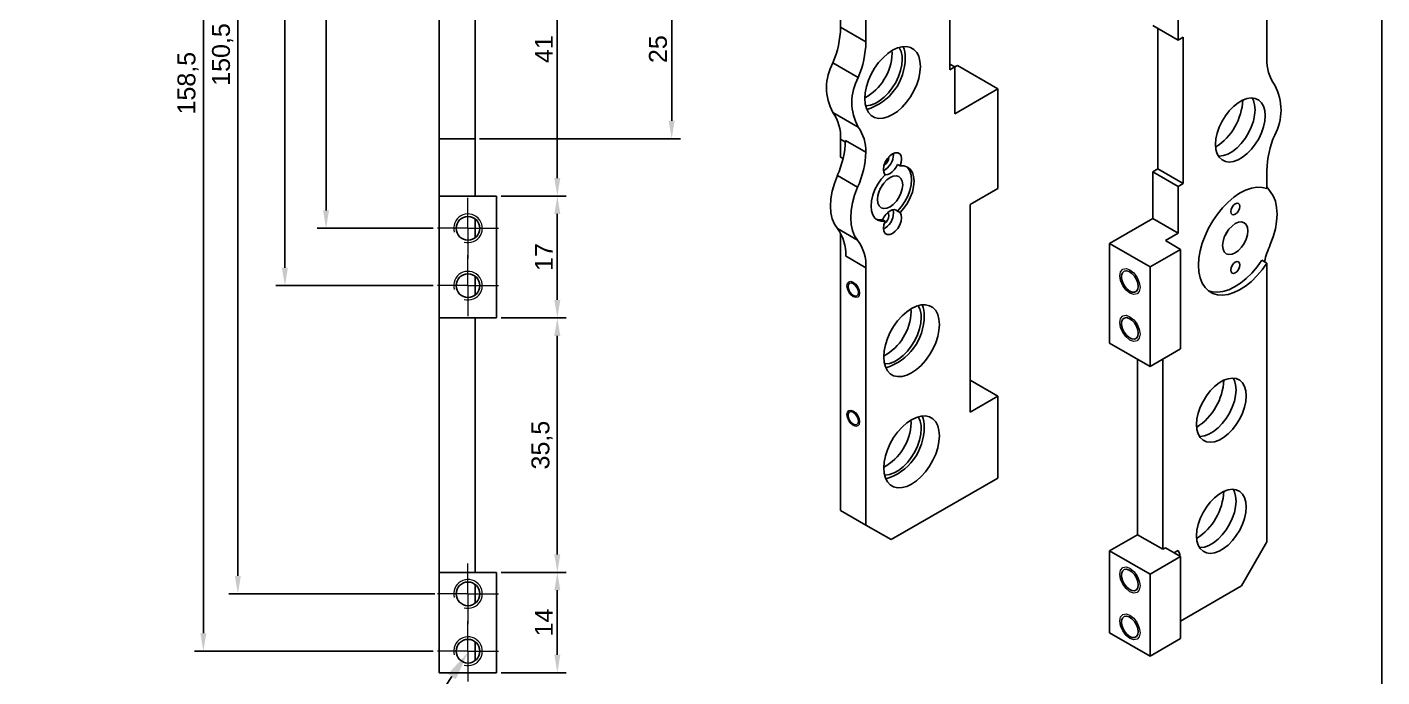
# Model space of a CAD drawing. Header units: millimetres. Extents: x 77 to 516, y 62 to 369.
# Drawn here: x 327.2 to 516.3, y 165.1 to 255.7 of the extents above; entities that cross this region are included whole.
import ezdxf
from ezdxf import colors
from ezdxf.entities.mleader import LeaderData, LeaderLine
from ezdxf.math import Vec2, Vec3

# ---------------------------------------------------------------- set-up
doc = ezdxf.new("R2010")
doc.units = ezdxf.units.MM
doc.linetypes.add('CENTERX2', pattern=[20.32, 12.7, -2.54, 2.54, -2.54])
for name, color, linetype in [('CENTER', 5, 'CENTERX2'), ('DIM', 1, 'Continuous'), ('DWG', 7, 'Continuous'), ('OUTLINE', 7, 'Continuous')]:
    doc.layers.add(name, color=color, linetype=linetype)
doc.styles.get("Standard").update_dxf_attribs({"font": ''})
doc.styles.get('Standard').set_extended_font_data('Arial')
doc.dimstyles.new('ISO-25', dxfattribs={"dimtxt": 2.5, "dimasz": 2.5, "dimexe": 1.25, "dimexo": 0.625, "dimtad": 1, "dimtxsty": 'Standard', "dimcen": 2.5, "dimadec": 0, "dimazin": 0, "dimtfac": 1, "dimtmove": 0, "dimatfit": 3, "dimfxl": 1, "dimarcsym": 0})

# ---------------------------------------------------------------- blocks, each defined once
blk = doc.blocks.new('SW_CENTERMARKSYMBOL_24')
at = {"color": 0, "linetype": 'Continuous', "lineweight": 0}
for p, q in [((0, 2.5), (0, 4.25)), ((0, 0), (0, 2.5)), ((-2.5, 0), (-4.25, 0)), ((0, 0), (-2.5, 0)), ((0, 0), (0, -2.5)), ((0, 0), (2.5, 0)), ((2.5, 0), (4.25, 0)), ((0, -2.5), (0, -4.25))]:
    blk.add_line(p, q, dxfattribs=at)
blk = doc.blocks.new('SW_CENTERMARKSYMBOL_25')
at = {"color": 0, "linetype": 'Continuous', "lineweight": 0}
for p, q in [((0, 2.5), (0, 4.25)), ((0, 0), (0, 2.5)), ((-2.5, 0), (-4.25, 0)), ((0, 0), (-2.5, 0)), ((0, 0), (0, -2.5)), ((0, 0), (2.5, 0)), ((2.5, 0), (4.25, 0)), ((0, -2.5), (0, -4.25))]:
    blk.add_line(p, q, dxfattribs=at)
blk = doc.blocks.new('SW_CENTERMARKSYMBOL_26')
at = {"color": 0, "linetype": 'Continuous', "lineweight": 0}
for p, q in [((0, 2.5), (0, 4.25)), ((0, 0), (0, 2.5)), ((-2.5, 0), (-4.25, 0)), ((0, 0), (-2.5, 0)), ((0, 0), (0, -2.5)), ((0, 0), (2.5, 0)), ((2.5, 0), (4.25, 0)), ((0, -2.5), (0, -4.25))]:
    blk.add_line(p, q, dxfattribs=at)
blk = doc.blocks.new('SW_CENTERMARKSYMBOL_27')
at = {"color": 0, "linetype": 'Continuous', "lineweight": 0}
for p, q in [((0, 2.5), (0, 4.25)), ((0, 0), (0, 2.5)), ((-2.5, 0), (-4.25, 0)), ((0, 0), (-2.5, 0)), ((0, 0), (0, -2.5)), ((0, 0), (2.5, 0)), ((2.5, 0), (4.25, 0)), ((0, -2.5), (0, -4.25))]:
    blk.add_line(p, q, dxfattribs=at)
blk = doc.blocks.new('*D141')
at = {"layer": 'Defpoints', "color": 0}
for p in [(384.74, 327.15), (368.94, 227.65), (384.49, 227.65)]:
    blk.add_point(p, dxfattribs=at)
at = {"layer": 'DIM', "color": 0, "lineweight": -2}
for p, q in [((384.12, 327.15), (367.69, 327.15)), ((368.94, 324.65), (368.94, 230.15)), ((383.87, 227.65), (367.69, 227.65))]:
    blk.add_line(p, q, dxfattribs=at)
at = {"layer": 'DIM', "color": 0}
for points in [[(369.36, 324.65), (368.52, 324.65), (368.94, 327.15)], [(368.52, 230.15), (369.36, 230.15), (368.94, 227.65)]]:
    blk.add_solid(points, dxfattribs=at)
at = {"layer": 'DIM', "color": 0, "insert": (366.81, 277.4), "char_height": 2.5, "attachment_point": 5, "rotation": 90}
blk.add_mtext('99,5', dxfattribs=at)
blk = doc.blocks.new('*D142')
at = {"layer": 'Defpoints', "color": 0}
for p in [(384.74, 327.15), (363.2, 219.65), (384.49, 219.65)]:
    blk.add_point(p, dxfattribs=at)
at = {"layer": 'DIM', "color": 0, "lineweight": -2}
for p, q in [((384.12, 327.15), (361.95, 327.15)), ((363.2, 324.65), (363.2, 222.15)), ((383.87, 219.65), (361.95, 219.65))]:
    blk.add_line(p, q, dxfattribs=at)
at = {"layer": 'DIM', "color": 0}
for points in [[(363.62, 324.65), (362.78, 324.65), (363.2, 327.15)], [(362.78, 222.15), (363.62, 222.15), (363.2, 219.65)]]:
    blk.add_solid(points, dxfattribs=at)
at = {"layer": 'DIM', "color": 0, "insert": (361.07, 273.4), "char_height": 2.5, "attachment_point": 5, "rotation": 90}
blk.add_mtext('107,5', dxfattribs=at)
blk = doc.blocks.new('*D143')
at = {"layer": 'Defpoints', "color": 0}
for p in [(384.74, 327.15), (356.63, 176.65), (384.74, 176.65)]:
    blk.add_point(p, dxfattribs=at)
at = {"layer": 'DIM', "color": 0, "lineweight": -2}
for p, q in [((384.12, 327.15), (355.38, 327.15)), ((356.63, 324.65), (356.63, 179.15)), ((384.12, 176.65), (355.38, 176.65))]:
    blk.add_line(p, q, dxfattribs=at)
at = {"layer": 'DIM', "color": 0}
for points in [[(357.05, 324.65), (356.22, 324.65), (356.63, 327.15)], [(356.22, 179.15), (357.05, 179.15), (356.63, 176.65)]]:
    blk.add_solid(points, dxfattribs=at)
at = {"layer": 'DIM', "color": 0, "insert": (354.51, 251.9), "char_height": 2.5, "attachment_point": 5, "rotation": 90}
blk.add_mtext('150,5', dxfattribs=at)
blk = doc.blocks.new('*D144')
at = {"layer": 'Defpoints', "color": 0}
for p in [(384.74, 327.15), (351.82, 168.65), (384.49, 168.65)]:
    blk.add_point(p, dxfattribs=at)
at = {"layer": 'DIM', "color": 0, "lineweight": -2}
for p, q in [((384.12, 327.15), (350.57, 327.15)), ((351.82, 324.65), (351.82, 171.15)), ((383.87, 168.65), (350.57, 168.65))]:
    blk.add_line(p, q, dxfattribs=at)
at = {"layer": 'DIM', "color": 0}
for points in [[(352.24, 324.65), (351.4, 324.65), (351.82, 327.15)], [(351.4, 171.15), (352.24, 171.15), (351.82, 168.65)]]:
    blk.add_solid(points, dxfattribs=at)
at = {"layer": 'DIM', "color": 0, "insert": (349.69, 247.9), "char_height": 2.5, "attachment_point": 5, "rotation": 90}
blk.add_mtext('158,5', dxfattribs=at)
blk = doc.blocks.new('*D172')
at = {"layer": 'Defpoints', "color": 0}
for p in [(392.74, 273.15), (392.74, 232.15), (401.21, 232.15)]:
    blk.add_point(p, dxfattribs=at)
at = {"layer": 'DIM', "color": 0, "lineweight": -2}
for p, q in [((393.37, 273.15), (402.46, 273.15)), ((401.21, 270.65), (401.21, 234.65)), ((393.37, 232.15), (402.46, 232.15))]:
    blk.add_line(p, q, dxfattribs=at)
at = {"layer": 'DIM', "color": 0}
for points in [[(401.63, 270.65), (400.79, 270.65), (401.21, 273.15)], [(400.79, 234.65), (401.63, 234.65), (401.21, 232.15)]]:
    blk.add_solid(points, dxfattribs=at)
at = {"layer": 'DIM', "color": 0, "insert": (399.33, 252.65), "char_height": 2.5, "attachment_point": 5, "rotation": 90}
blk.add_mtext('41', dxfattribs=at)
blk = doc.blocks.new('*D173')
at = {"layer": 'Defpoints', "color": 0}
for p in [(392.74, 215.15), (392.74, 179.65), (401.21, 179.65)]:
    blk.add_point(p, dxfattribs=at)
at = {"layer": 'DIM', "color": 0, "lineweight": -2}
for p, q in [((393.37, 215.15), (402.46, 215.15)), ((401.21, 212.65), (401.21, 182.15)), ((393.37, 179.65), (402.46, 179.65))]:
    blk.add_line(p, q, dxfattribs=at)
at = {"layer": 'DIM', "color": 0}
for points in [[(401.63, 212.65), (400.79, 212.65), (401.21, 215.15)], [(400.79, 182.15), (401.63, 182.15), (401.21, 179.65)]]:
    blk.add_solid(points, dxfattribs=at)
at = {"layer": 'DIM', "color": 0, "insert": (399.08, 197.4), "char_height": 2.5, "attachment_point": 5, "rotation": 90}
blk.add_mtext('35,5', dxfattribs=at)
blk = doc.blocks.new('*D175')
at = {"layer": 'Defpoints', "color": 0}
for p in [(389.74, 265.15), (389.74, 240.15), (417.17, 240.15)]:
    blk.add_point(p, dxfattribs=at)
at = {"layer": 'DIM', "color": 0, "lineweight": -2}
for p, q in [((390.37, 265.15), (418.42, 265.15)), ((417.17, 262.65), (417.17, 242.65)), ((390.37, 240.15), (418.42, 240.15))]:
    blk.add_line(p, q, dxfattribs=at)
at = {"layer": 'DIM', "color": 0}
for points in [[(417.58, 262.65), (416.75, 262.65), (417.17, 265.15)], [(416.75, 242.65), (417.58, 242.65), (417.17, 240.15)]]:
    blk.add_solid(points, dxfattribs=at)
at = {"layer": 'DIM', "color": 0, "insert": (415.26, 252.65), "char_height": 2.5, "attachment_point": 5, "rotation": 90}
blk.add_mtext('25', dxfattribs=at)
blk = doc.blocks.new('*D181')
at = {"layer": 'Defpoints', "color": 0}
for p in [(392.74, 232.15), (392.74, 215.15), (401.21, 215.15)]:
    blk.add_point(p, dxfattribs=at)
at = {"layer": 'DIM', "color": 0, "lineweight": -2}
for p, q in [((393.37, 232.15), (402.46, 232.15)), ((401.21, 229.65), (401.21, 217.65)), ((393.37, 215.15), (402.46, 215.15))]:
    blk.add_line(p, q, dxfattribs=at)
at = {"layer": 'DIM', "color": 0}
for points in [[(401.63, 229.65), (400.79, 229.65), (401.21, 232.15)], [(400.79, 217.65), (401.63, 217.65), (401.21, 215.15)]]:
    blk.add_solid(points, dxfattribs=at)
at = {"layer": 'DIM', "color": 0, "insert": (399.33, 223.65), "char_height": 2.5, "attachment_point": 5, "rotation": 90}
blk.add_mtext('17', dxfattribs=at)
blk = doc.blocks.new('*D182')
at = {"layer": 'Defpoints', "color": 0}
for p in [(392.74, 179.65), (392.74, 165.65), (401.21, 165.65)]:
    blk.add_point(p, dxfattribs=at)
at = {"layer": 'DIM', "color": 0, "lineweight": -2}
for p, q in [((393.37, 179.65), (402.46, 179.65)), ((401.21, 177.15), (401.21, 168.15)), ((393.37, 165.65), (402.46, 165.65))]:
    blk.add_line(p, q, dxfattribs=at)
at = {"layer": 'DIM', "color": 0}
for points in [[(401.63, 177.15), (400.79, 177.15), (401.21, 179.65)], [(400.79, 168.15), (401.63, 168.15), (401.21, 165.65)]]:
    blk.add_solid(points, dxfattribs=at)
at = {"layer": 'DIM', "color": 0, "insert": (399.33, 172.65), "char_height": 2.5, "attachment_point": 5, "rotation": 90}
blk.add_mtext('14', dxfattribs=at)

msp = doc.modelspace()

# ---------------------------------------------------------------- linework, layer by layer
at = {"color": 7, "linetype": 'Continuous', "lineweight": 18, "flags": 128}
for points in [[(481.103, 221.855), (481.644, 221.419), (482.103, 220.8), (482.409, 220.093), (482.517, 219.406), (482.409, 218.843), (482.103, 218.49), (481.644, 218.401), (481.103, 218.589), (480.561, 219.026), (480.103, 219.645), (479.796, 220.352), (479.688, 221.039), (479.796, 221.601), (480.103, 221.954), (480.561, 222.043), (481.103, 221.855)], [(442.505, 218.098), (442.166, 218.371), (441.88, 218.758), (441.688, 219.199), (441.621, 219.629), (441.688, 219.981), (441.88, 220.201), (442.166, 220.257), (442.505, 220.139), (442.843, 219.866), (443.13, 219.48), (443.321, 219.038), (443.388, 218.608), (443.321, 218.257), (443.13, 218.036), (442.843, 217.98), (442.505, 218.098)], [(481.103, 215.323), (481.644, 214.886), (482.103, 214.267), (482.409, 213.561), (482.517, 212.874), (482.409, 212.311), (482.103, 211.958), (481.644, 211.869), (481.103, 212.057), (480.561, 212.494), (480.103, 213.112), (479.796, 213.819), (479.688, 214.506), (479.796, 215.069), (480.103, 215.422), (480.561, 215.511), (481.103, 215.323)], [(442.505, 200.134), (442.166, 200.407), (441.88, 200.794), (441.688, 201.236), (441.621, 201.665), (441.688, 202.017), (441.88, 202.237), (442.166, 202.293), (442.505, 202.175), (442.843, 201.902), (443.13, 201.516), (443.321, 201.074), (443.388, 200.644), (443.321, 200.293), (443.13, 200.072), (442.843, 200.016), (442.505, 200.134)], [(481.103, 180.212), (481.644, 179.775), (482.103, 179.156), (482.409, 178.449), (482.517, 177.762), (482.409, 177.199), (482.103, 176.847), (481.644, 176.757), (481.103, 176.946), (480.561, 177.382), (480.103, 178.001), (479.796, 178.708), (479.688, 179.395), (479.796, 179.958), (480.103, 180.311), (480.561, 180.4), (481.103, 180.212)], [(481.103, 173.679), (481.644, 173.243), (482.103, 172.624), (482.409, 171.917), (482.517, 171.23), (482.409, 170.667), (482.103, 170.314), (481.644, 170.225), (481.103, 170.413), (480.561, 170.85), (480.103, 171.469), (479.796, 172.176), (479.688, 172.863), (479.796, 173.426), (480.103, 173.778), (480.561, 173.868), (481.103, 173.679)]]:
    msp.add_lwpolyline(points, dxfattribs=at)
at = {"color": 7, "linetype": 'Continuous', "lineweight": 18}
for centre in [(388.744, 227.65), (388.744, 219.65), (388.744, 176.65), (388.744, 168.65)]:
    msp.add_arc(centre, 2, 255, 195, dxfattribs=at)
at = {"layer": 'DWG'}
msp.add_lwpolyline([(516.268, 62.156), (77.223, 62.156), (77.223, 369.119), (516.268, 369.119)], close=True, dxfattribs=at)
at = {"layer": 'OUTLINE'}
for p, q in [((440.737, 303.835), (440.737, 255.71)), ((444.272, 301.794), (444.272, 253.668)), ((500.23, 299.445), (500.23, 251.32)), ((455.975, 249.758), (455.975, 270.172)), ((384.744, 240.15), (384.744, 265.15)), ((389.744, 240.15), (389.744, 265.15)), ((487.82, 253.904), (487.82, 257.987)), ((440.737, 255.71), (444.272, 253.668)), ((484.285, 255.945), (487.82, 253.904)), ((484.992, 235.94), (484.992, 255.537)), ((488.527, 254.312), (487.82, 253.904)), ((488.527, 233.899), (488.527, 254.312)), ((447.914, 252.045), (447.896, 252.442)), ((443.192, 248.707), (439.657, 250.748)), ((456.682, 250.167), (455.975, 250.575)), ((456.682, 250.167), (455.975, 249.758)), ((456.682, 250.166), (457.036, 250.37)), ((456.682, 243.634), (456.682, 250.167)), ((457.036, 250.37), (462.693, 247.104)), ((462.693, 247.104), (456.682, 243.634)), ((462.693, 233.223), (462.693, 247.104)), ((439.657, 243.808), (443.192, 241.767)), ((384.744, 240.15), (389.744, 240.15)), ((384.744, 232.15), (384.744, 240.15)), ((389.744, 232.15), (389.744, 240.15)), ((440.737, 240.093), (440.737, 237.584)), ((441.432, 239.692), (440.737, 240.093)), ((444.269, 238.29), (441.441, 239.923)), ((440.737, 237.584), (441.084, 237.383)), ((447.49, 237.592), (447.488, 237.639)), ((448.126, 237.96), (448.119, 238.111)), ((448.681, 236.551), (449.034, 236.347)), ((443.11, 233.376), (440.282, 235.008)), ((484.285, 235.532), (484.992, 235.94)), ((484.285, 235.532), (487.82, 233.491)), ((484.285, 228.999), (484.285, 235.532)), ((484.992, 235.94), (488.527, 233.899)), ((500.23, 235.704), (500.23, 233.195)), ((458.803, 230.978), (462.693, 233.223)), ((487.82, 233.491), (488.527, 233.899)), ((487.82, 226.958), (487.82, 233.491)), ((392.744, 232.15), (384.744, 232.15)), ((384.744, 215.15), (384.744, 232.15)), ((392.744, 232.15), (392.744, 215.15)), ((458.803, 201.99), (458.803, 230.978)), ((446.581, 228.836), (446.935, 228.632)), ((449.034, 229.844), (448.681, 230.048)), ((478.274, 225.529), (484.285, 228.999)), ((484.285, 228.999), (487.82, 226.958)), ((440.282, 227.608), (443.11, 225.975)), ((440.737, 226.944), (440.737, 188.294)), ((486.052, 225.938), (487.82, 226.958)), ((483.931, 222.264), (478.274, 225.529)), ((478.274, 211.648), (478.274, 225.529)), ((488.174, 224.713), (486.052, 225.938)), ((444.272, 222.16), (441.444, 223.793)), ((488.174, 224.713), (483.931, 222.264)), ((488.174, 210.832), (488.174, 224.713)), ((500.23, 222.802), (499.523, 223.21)), ((444.272, 222.16), (444.272, 186.253)), ((483.931, 222.264), (483.931, 208.383)), ((500.23, 222.802), (500.23, 183.905)), ((450.566, 216.015), (450.548, 216.412)), ((392.744, 215.15), (384.744, 215.15)), ((384.744, 179.65), (384.744, 215.15)), ((389.744, 179.65), (389.744, 215.15)), ((483.931, 208.383), (478.274, 211.648)), ((483.931, 208.383), (488.174, 210.832)), ((482.163, 184.906), (482.163, 209.403)), ((485.699, 182.865), (485.699, 209.403)), ((458.803, 206.481), (462.693, 204.236)), ((462.693, 204.236), (458.803, 201.99)), ((462.693, 192.804), (462.693, 204.236)), ((450.566, 200.5), (450.548, 200.898)), ((447.808, 184.211), (462.693, 192.804)), ((440.737, 188.294), (444.272, 186.253)), ((444.272, 186.252), (440.737, 188.294)), ((444.272, 186.253), (447.808, 184.211)), ((447.808, 184.211), (444.272, 186.252)), ((478.274, 182.661), (482.163, 184.906)), ((482.163, 184.906), (485.699, 182.865)), ((496.694, 177.781), (500.23, 183.905)), ((483.931, 179.395), (478.274, 182.661)), ((478.274, 171.23), (478.274, 182.661)), ((488.174, 181.845), (483.931, 179.395)), ((486.052, 183.069), (485.699, 182.865)), ((488.174, 181.845), (486.052, 183.069)), ((487.246, 182.38), (487.82, 182.712)), ((488.174, 170.413), (488.174, 181.845)), ((384.744, 165.65), (384.744, 179.65)), ((392.744, 179.65), (384.744, 179.65)), ((392.744, 179.65), (392.744, 165.65)), ((483.931, 179.395), (483.931, 167.964)), ((496.694, 177.781), (488.174, 172.862)), ((483.931, 167.964), (478.274, 171.23)), ((483.931, 167.964), (488.174, 170.413)), ((392.744, 165.65), (384.744, 165.65))]:
    msp.add_line(p, q, dxfattribs=at)
at = {"layer": 'OUTLINE', "flags": 128}
for points in [[(451.874, 250.249), (451.815, 250.994), (451.639, 251.649), (451.353, 252.193), (450.964, 252.61), (450.485, 252.887), (449.929, 253.015), (449.315, 252.992), (448.66, 252.816), (447.985, 252.495), (447.309, 252.036), (446.655, 251.456), (446.04, 250.77), (445.485, 250.001), (445.005, 249.17), (444.617, 248.305), (444.33, 247.43), (444.155, 246.572), (444.096, 245.758), (444.155, 245.013), (444.33, 244.358), (444.617, 243.814), (445.005, 243.397), (445.485, 243.12), (446.04, 242.992), (446.655, 243.016), (447.309, 243.191), (447.985, 243.513), (448.66, 243.971), (449.315, 244.551), (449.929, 245.237), (450.485, 246.006), (450.964, 246.837), (451.353, 247.702), (451.639, 248.577), (451.815, 249.435), (451.874, 250.249)], [(444.206, 244.758), (444.319, 244.755), (444.915, 244.832), (445.544, 245.06), (446.183, 245.429), (446.812, 245.927), (447.408, 246.538), (447.951, 247.241), (448.424, 248.011), (448.809, 248.822), (449.094, 249.648), (449.269, 250.459), (449.328, 251.228)], [(493.053, 239.369), (493.112, 240.138), (493.287, 240.95), (493.572, 241.775), (493.957, 242.587), (494.429, 243.357), (494.973, 244.059), (495.569, 244.67), (496.198, 245.169), (496.837, 245.538), (497.466, 245.765), (498.062, 245.842), (498.605, 245.768), (499.078, 245.543), (499.463, 245.176), (499.748, 244.68), (499.923, 244.071), (499.982, 243.37), (499.923, 242.6), (499.748, 241.789), (499.463, 240.964), (499.078, 240.152), (498.605, 239.382), (498.062, 238.679), (497.466, 238.068), (496.837, 237.57), (496.198, 237.201), (495.569, 236.974), (494.973, 236.896), (494.429, 236.971), (493.957, 237.196), (493.572, 237.562), (493.287, 238.059), (493.112, 238.668), (493.053, 239.369)], [(498.156, 245.841), (498.334, 245.496), (498.509, 244.887), (498.568, 244.186), (498.509, 243.417), (498.334, 242.606), (498.049, 241.78), (497.664, 240.968), (497.191, 240.198), (496.648, 239.496), (496.051, 238.885), (495.423, 238.386), (494.784, 238.017), (494.155, 237.79), (493.559, 237.713), (493.465, 237.714)], [(449.034, 236.347), (449.204, 236.855), (449.257, 237.335), (449.189, 237.743), (449.006, 238.039), (448.725, 238.195), (448.373, 238.196), (447.985, 238.042), (447.596, 237.747), (447.245, 237.341), (446.964, 236.86), (446.78, 236.353), (446.712, 235.866), (446.765, 235.447), (446.935, 235.135)], [(448.681, 236.551), (448.477, 236.167), (448.224, 235.818), (447.937, 235.526), (447.631, 235.306), (447.326, 235.173), (447.038, 235.133), (446.926, 235.146)], [(449.034, 229.844), (449.579, 230.468), (450.058, 231.175), (450.453, 231.935), (450.747, 232.718), (450.929, 233.491), (450.99, 234.224), (450.929, 234.886), (450.747, 235.45), (450.453, 235.894), (450.058, 236.198), (449.579, 236.351), (449.034, 236.347)], [(440.282, 235.008), (439.869, 233.916), (439.568, 232.827), (439.384, 231.766), (439.323, 230.754), (439.384, 229.814), (439.568, 228.964), (439.869, 228.224), (440.282, 227.608)], [(446.935, 235.135), (446.39, 234.511), (445.911, 233.804), (445.516, 233.044), (445.222, 232.261), (445.041, 231.487), (444.979, 230.754), (445.041, 230.092), (445.222, 229.528), (445.516, 229.085), (445.911, 228.78), (446.39, 228.627), (446.935, 228.632)], [(449.399, 233.714), (449.339, 233.151), (449.162, 232.556), (448.881, 231.972), (448.515, 231.436), (448.089, 230.986), (447.631, 230.652), (447.174, 230.457), (446.747, 230.415), (446.381, 230.528), (446.1, 230.789), (445.924, 231.179), (445.863, 231.673), (445.924, 232.236), (446.1, 232.83), (446.381, 233.415), (446.747, 233.951), (447.174, 234.401), (447.631, 234.735), (448.089, 234.929), (448.515, 234.971), (448.881, 234.858), (449.162, 234.598), (449.339, 234.207), (449.399, 233.714)], [(448.681, 230.048), (449.225, 230.672), (449.705, 231.379), (450.1, 232.139), (450.394, 232.922), (450.575, 233.696), (450.636, 234.428), (450.575, 235.09), (450.394, 235.654), (450.1, 236.098), (449.925, 236.259)], [(443.11, 233.376), (442.697, 232.283), (442.396, 231.194), (442.213, 230.133), (442.151, 229.122), (442.213, 228.181), (442.396, 227.332), (442.697, 226.591), (443.11, 225.975)], [(446.571, 233.715), (446.406, 233.4), (446.216, 233.1)], [(500.23, 222.802), (499.559, 221.863), (498.828, 221.003), (498.051, 220.24), (497.243, 219.589), (496.42, 219.063), (495.6, 218.673), (494.798, 218.425), (494.03, 218.326), (493.312, 218.376), (492.657, 218.576), (492.08, 218.921), (491.591, 219.403), (491.2, 220.015), (490.915, 220.743), (490.742, 221.572), (490.684, 222.487), (490.742, 223.47), (490.915, 224.499), (491.2, 225.556), (491.591, 226.619), (492.08, 227.666), (492.657, 228.677), (493.312, 229.633), (494.03, 230.512), (494.798, 231.299), (495.6, 231.978), (496.42, 232.535), (497.243, 232.958), (498.051, 233.24), (498.828, 233.374), (499.559, 233.359), (500.23, 233.195)], [(500.685, 232.778), (500.431, 233.113), (500.23, 233.441)], [(500.685, 232.778), (501.098, 232.162), (501.399, 231.421), (501.582, 230.571), (501.644, 229.631), (501.582, 228.619), (501.399, 227.558), (501.098, 226.47), (500.685, 225.377)], [(495.174, 229.979), (495.222, 230.288), (495.36, 230.606), (495.567, 230.884), (495.81, 231.081), (496.054, 231.166), (496.26, 231.125), (496.398, 230.967), (496.447, 230.713), (496.398, 230.404), (496.26, 230.086), (496.054, 229.808), (495.81, 229.611), (495.567, 229.526), (495.36, 229.567), (495.222, 229.725), (495.174, 229.979)], [(445.69, 228.923), (446.037, 228.831), (446.581, 228.836)], [(446.581, 228.836), (446.785, 229.22), (447.038, 229.568), (447.326, 229.861), (447.631, 230.08), (447.937, 230.214), (448.224, 230.254), (448.477, 230.197), (448.681, 230.048)], [(446.935, 228.632), (446.765, 228.124), (446.712, 227.643), (446.78, 227.235), (446.964, 226.939), (447.245, 226.784), (447.596, 226.783), (447.985, 226.937), (448.373, 227.231), (448.725, 227.638), (449.006, 228.118), (449.189, 228.626), (449.257, 229.112), (449.204, 229.532), (449.034, 229.844)], [(447.49, 229.427), (447.441, 229.68), (447.303, 229.839), (447.303, 229.839)], [(448.126, 229.794), (448.064, 230.213), (448.054, 230.241)], [(497.578, 227.284), (497.518, 227.777), (497.341, 228.168), (497.06, 228.428), (496.694, 228.541), (496.268, 228.499), (495.81, 228.305), (495.353, 227.971), (494.926, 227.521), (494.56, 226.985), (494.279, 226.4), (494.103, 225.806), (494.043, 225.243), (494.103, 224.749), (494.279, 224.359), (494.56, 224.098), (494.926, 223.985), (495.353, 224.027), (495.81, 224.222), (496.268, 224.556), (496.694, 225.006), (497.06, 225.541), (497.341, 226.126), (497.518, 226.721), (497.578, 227.284)], [(494.395, 226.67), (494.585, 226.97), (494.75, 227.285)], [(499.523, 223.21), (498.852, 222.271), (498.121, 221.411), (497.343, 220.649), (496.536, 219.998), (495.713, 219.472), (494.893, 219.081), (494.091, 218.833), (493.323, 218.734), (492.605, 218.784), (492.054, 218.941)], [(482.269, 219.549), (482.206, 220.023), (482.023, 220.518), (481.741, 220.982), (481.389, 221.363), (481.006, 221.621), (480.634, 221.727), (480.312, 221.67), (480.076, 221.456), (479.952, 221.108), (479.952, 220.665), (480.076, 220.173), (480.312, 219.687), (480.634, 219.259), (481.006, 218.935), (481.389, 218.751), (481.741, 218.726), (482.023, 218.863), (482.206, 219.148), (482.269, 219.549)], [(495.174, 221.813), (495.222, 222.122), (495.36, 222.44), (495.567, 222.719), (495.81, 222.915), (496.054, 223), (496.26, 222.96), (496.398, 222.801), (496.447, 222.548), (496.398, 222.239), (496.26, 221.921), (496.054, 221.642), (495.81, 221.446), (495.567, 221.361), (495.36, 221.401), (495.222, 221.56), (495.174, 221.813)], [(443.229, 218.7), (443.174, 219.052), (443.017, 219.415), (442.782, 219.732), (442.505, 219.956), (442.227, 220.052), (441.992, 220.006), (441.835, 219.825), (441.78, 219.537), (441.835, 219.185), (441.992, 218.823), (442.227, 218.505), (442.505, 218.282), (442.782, 218.185), (443.017, 218.231), (443.174, 218.412), (443.229, 218.7)], [(454.525, 214.219), (454.466, 214.964), (454.291, 215.619), (454.004, 216.163), (453.616, 216.58), (453.136, 216.857), (452.581, 216.985), (451.966, 216.961), (451.312, 216.786), (450.636, 216.464), (449.961, 216.006), (449.306, 215.426), (448.692, 214.74), (448.136, 213.971), (447.657, 213.14), (447.268, 212.275), (446.982, 211.4), (446.806, 210.542), (446.747, 209.728), (446.806, 208.983), (446.982, 208.328), (447.268, 207.784), (447.657, 207.367), (448.136, 207.09), (448.692, 206.962), (449.306, 206.985), (449.961, 207.161), (450.636, 207.482), (451.312, 207.941), (451.966, 208.521), (452.581, 209.207), (453.136, 209.976), (453.616, 210.807), (454.004, 211.672), (454.291, 212.547), (454.466, 213.405), (454.525, 214.219)], [(446.858, 208.728), (446.971, 208.725), (447.567, 208.802), (448.195, 209.03), (448.835, 209.399), (449.463, 209.897), (450.059, 210.508), (450.603, 211.211), (451.076, 211.981), (451.461, 212.792), (451.746, 213.618), (451.921, 214.429), (451.98, 215.198)], [(482.269, 213.016), (482.206, 213.49), (482.023, 213.986), (481.741, 214.449), (481.389, 214.831), (481.006, 215.088), (480.634, 215.194), (480.312, 215.137), (480.076, 214.924), (479.952, 214.576), (479.952, 214.133), (480.076, 213.641), (480.312, 213.155), (480.634, 212.727), (481.006, 212.403), (481.389, 212.219), (481.741, 212.194), (482.023, 212.331), (482.206, 212.615), (482.269, 213.016)], [(490.401, 200.277), (490.46, 201.047), (490.635, 201.858), (490.92, 202.683), (491.305, 203.495), (491.778, 204.265), (492.321, 204.968), (492.918, 205.579), (493.546, 206.077), (494.186, 206.446), (494.814, 206.673), (495.41, 206.751), (495.954, 206.676), (496.426, 206.451), (496.812, 206.085), (497.097, 205.588), (497.272, 204.979), (497.331, 204.278), (497.272, 203.509), (497.097, 202.697), (496.812, 201.872), (496.426, 201.06), (495.954, 200.29), (495.41, 199.588), (494.814, 198.977), (494.186, 198.478), (493.546, 198.109), (492.918, 197.882), (492.321, 197.805), (491.778, 197.879), (491.305, 198.104), (490.92, 198.471), (490.635, 198.967), (490.46, 199.576), (490.401, 200.277)], [(495.504, 206.749), (495.682, 206.405), (495.857, 205.795), (495.916, 205.094), (495.857, 204.325), (495.682, 203.514), (495.397, 202.688), (495.012, 201.877), (494.54, 201.107), (493.996, 200.404), (493.4, 199.793), (492.771, 199.295), (492.132, 198.926), (491.503, 198.698), (490.907, 198.621), (490.813, 198.623)], [(443.229, 200.736), (443.174, 201.088), (443.017, 201.451), (442.782, 201.768), (442.505, 201.992), (442.227, 202.088), (441.992, 202.042), (441.835, 201.862), (441.78, 201.573), (441.835, 201.221), (441.992, 200.859), (442.227, 200.542), (442.505, 200.318), (442.782, 200.221), (443.017, 200.267), (443.174, 200.448), (443.229, 200.736)], [(454.525, 198.704), (454.466, 199.45), (454.291, 200.105), (454.004, 200.649), (453.616, 201.066), (453.136, 201.343), (452.581, 201.471), (451.966, 201.447), (451.312, 201.272), (450.636, 200.95), (449.961, 200.492), (449.306, 199.911), (448.692, 199.226), (448.136, 198.456), (447.657, 197.626), (447.268, 196.76), (446.982, 195.885), (446.806, 195.028), (446.747, 194.214), (446.806, 193.468), (446.982, 192.813), (447.268, 192.269), (447.657, 191.853), (448.136, 191.576), (448.692, 191.447), (449.306, 191.471), (449.961, 191.647), (450.636, 191.968), (451.312, 192.426), (451.966, 193.007), (452.581, 193.692), (453.136, 194.462), (453.616, 195.292), (454.004, 196.158), (454.291, 197.033), (454.466, 197.89), (454.525, 198.704)], [(446.858, 193.213), (446.971, 193.211), (447.567, 193.288), (448.195, 193.515), (448.835, 193.884), (449.463, 194.383), (450.059, 194.994), (450.603, 195.696), (451.076, 196.466), (451.461, 197.278), (451.746, 198.104), (451.921, 198.915), (451.98, 199.684)], [(490.401, 184.763), (490.46, 185.532), (490.635, 186.344), (490.92, 187.169), (491.305, 187.981), (491.778, 188.751), (492.321, 189.453), (492.918, 190.064), (493.546, 190.563), (494.186, 190.932), (494.814, 191.159), (495.41, 191.237), (495.954, 191.162), (496.426, 190.937), (496.812, 190.57), (497.097, 190.074), (497.272, 189.465), (497.331, 188.764), (497.272, 187.994), (497.097, 187.183), (496.812, 186.358), (496.426, 185.546), (495.954, 184.776), (495.41, 184.073), (494.814, 183.462), (494.186, 182.964), (493.546, 182.595), (492.918, 182.368), (492.321, 182.29), (491.778, 182.365), (491.305, 182.59), (490.92, 182.957), (490.635, 183.453), (490.46, 184.062), (490.401, 184.763)], [(495.504, 191.235), (495.682, 190.89), (495.857, 190.281), (495.916, 189.58), (495.857, 188.811), (495.682, 188), (495.397, 187.174), (495.012, 186.363), (494.54, 185.592), (493.996, 184.89), (493.4, 184.279), (492.771, 183.78), (492.132, 183.411), (491.503, 183.184), (490.907, 183.107), (490.813, 183.109)], [(482.269, 177.905), (482.206, 178.379), (482.023, 178.875), (481.741, 179.338), (481.389, 179.719), (481.006, 179.977), (480.634, 180.083), (480.312, 180.026), (480.076, 179.812), (479.952, 179.465), (479.952, 179.021), (480.076, 178.53), (480.312, 178.044), (480.634, 177.615), (481.006, 177.292), (481.389, 177.107), (481.741, 177.082), (482.023, 177.22), (482.206, 177.504), (482.269, 177.905)], [(482.269, 171.373), (482.206, 171.847), (482.023, 172.342), (481.741, 172.806), (481.389, 173.187), (481.006, 173.445), (480.634, 173.551), (480.312, 173.494), (480.076, 173.28), (479.952, 172.932), (479.952, 172.489), (480.076, 171.997), (480.312, 171.511), (480.634, 171.083), (481.006, 170.759), (481.389, 170.575), (481.741, 170.55), (482.023, 170.687), (482.206, 170.972), (482.269, 171.373)]]:
    msp.add_lwpolyline(points, dxfattribs=at)
at = {"layer": 'OUTLINE'}
for centre in [(388.744, 227.65), (388.744, 219.65), (388.744, 176.65), (388.744, 168.65)]:
    msp.add_circle(centre, 1.65, dxfattribs=at)
for centre, radius, start, end in [((427.501, 255.993), 13.239, 336.65975, 358.77252), ((431.037, 253.952), 13.239, 336.65975, 358.77252), ((440.656, 252.255), 7.261, 298.28586, 358.34022), ((442.202, 251.449), 7.551, 286.8211, 0.1878), ((446.308, 251.354), 3.022, 357.62562, 30.74146), ((446.114, 251.58), 3.64, 358.3193, 23.14466), ((446.047, 247.278), 7.272, 151.49835, 208.50165), ((506.179, 251.037), 5.956, 177.27058, 215.16487), ((449.583, 245.237), 7.272, 151.49835, 208.50165), ((494.919, 244.136), 7.272, 331.49835, 28.50165), ((488.419, 246.044), 8.465, 303.33168, 356.67369), ((434.787, 240.377), 5.956, 357.27058, 35.16487), ((438.46, 238.395), 5.811, 358.96879, 35.46761), ((513.465, 235.421), 13.239, 156.65975, 178.77252), ((427.879, 240.528), 13.575, 336.00879, 357.44657), ((430.708, 238.895), 13.575, 336.00879, 357.44657), ((445.488, 238.02), 2.639, 297.80466, 358.69615), ((446.154, 237.631), 1.336, 299.52881, 358.35051), ((445.488, 229.855), 2.639, 297.80466, 358.69615), ((446.154, 229.466), 1.336, 299.52881, 358.35051), ((435.598, 224.096), 5.854, 357.03442, 36.86126), ((438.427, 222.463), 5.854, 357.03442, 36.86126), ((514.813, 219.283), 15.387, 156.66797, 166.01297), ((443.307, 216.225), 7.261, 298.28586, 358.34022), ((448.96, 215.323), 3.022, 357.62562, 30.74146), ((448.766, 215.55), 3.64, 358.3193, 23.14466), ((444.854, 215.418), 7.551, 286.8211, 0.1878), ((485.768, 206.953), 8.465, 303.33168, 356.67369), ((443.307, 200.711), 7.261, 298.28586, 358.34022), ((448.96, 199.809), 3.022, 357.62562, 30.74146), ((448.766, 200.036), 3.64, 358.3193, 23.14466), ((444.854, 199.904), 7.551, 286.8211, 0.1878), ((485.768, 191.438), 8.465, 303.33168, 356.67369)]:
    msp.add_arc(centre, radius, start, end, dxfattribs=at)
for points, knots in [([(389.744, 226.337), (389.744, 226.545), (389.744, 226.756), (389.744, 227.192), (389.744, 227.421), (389.744, 227.764), (389.744, 227.881), (389.744, 228.107), (389.744, 228.217), (389.744, 228.543), (389.744, 228.754), (389.744, 228.962)], [0, 0, 0, 0, 0.25, 0.25, 0.5, 0.5, 0.625, 0.625, 0.75, 0.75, 1, 1, 1, 1]), ([(389.744, 218.337), (389.744, 218.545), (389.744, 218.756), (389.744, 219.192), (389.744, 219.421), (389.744, 219.764), (389.744, 219.881), (389.744, 220.107), (389.744, 220.217), (389.744, 220.543), (389.744, 220.754), (389.744, 220.962)], [0, 0, 0, 0, 0.25, 0.25, 0.5, 0.5, 0.625, 0.625, 0.75, 0.75, 1, 1, 1, 1]), ([(487.82, 182.712), (487.849, 182.655), (487.962, 182.431), (488.104, 182.187), (488.086, 181.918), (488.084, 181.896)], [0, 0, 0, 0, 0.23968548, 0.94007838, 1, 1, 1, 1]), ([(389.744, 175.337), (389.744, 175.545), (389.744, 175.756), (389.744, 176.192), (389.744, 176.421), (389.744, 176.764), (389.744, 176.881), (389.744, 177.107), (389.744, 177.217), (389.744, 177.543), (389.744, 177.754), (389.744, 177.962)], [0, 0, 0, 0, 0.25, 0.25, 0.5, 0.5, 0.625, 0.625, 0.75, 0.75, 1, 1, 1, 1]), ([(389.744, 167.337), (389.744, 167.545), (389.744, 167.756), (389.744, 168.192), (389.744, 168.421), (389.744, 168.764), (389.744, 168.881), (389.744, 169.107), (389.744, 169.217), (389.744, 169.543), (389.744, 169.754), (389.744, 169.962)], [0, 0, 0, 0, 0.25, 0.25, 0.5, 0.5, 0.625, 0.625, 0.75, 0.75, 1, 1, 1, 1])]:
    msp.add_open_spline(points, degree=3, knots=knots, dxfattribs=at)

# ---------------------------------------------------------------- block references
at = {"layer": 'CENTER'}
for name, p in [('SW_CENTERMARKSYMBOL_27', (388.744, 227.65)), ('SW_CENTERMARKSYMBOL_26', (388.744, 219.65)), ('SW_CENTERMARKSYMBOL_25', (388.744, 176.65)), ('SW_CENTERMARKSYMBOL_24', (388.744, 168.65))]:
    msp.add_blockref(name, p, dxfattribs=at)

# ---------------------------------------------------------------- dimensions: what is measured, and where the dimension line sits
at = {"layer": 'DIM'}
for base, p1, p2, picture, middle in [((351.819, 168.65), (384.744, 327.15), (384.494, 168.65), '*D144', (349.692, 247.9)), ((356.633, 176.65), (384.744, 327.15), (384.744, 176.65), '*D143', (354.506, 251.9)), ((363.201, 219.65), (384.744, 327.15), (384.494, 219.65), '*D142', (361.074, 273.4)), ((368.939, 227.65), (384.744, 327.15), (384.494, 227.65), '*D141', (366.812, 277.4)), ((401.21, 232.15), (392.744, 273.15), (392.744, 232.15), '*D172', (399.33, 252.65)), ((417.165, 240.15), (389.744, 265.15), (389.744, 240.15), '*D175', (415.264, 252.65)), ((401.21, 215.15), (392.744, 232.15), (392.744, 215.15), '*D181', (399.33, 223.65)), ((401.21, 179.65), (392.744, 215.15), (392.744, 179.65), '*D173', (399.082, 197.4)), ((401.21, 165.65), (392.744, 179.65), (392.744, 165.65), '*D182', (399.33, 172.65))]:
    dim = msp.add_linear_dim(base=base, p1=p1, p2=p2, angle=90, dimstyle='ISO-25', dxfattribs=at)
    dim.commit()
    dim.dimension.update_dxf_attribs({"geometry": picture, "text_midpoint": middle})

# ---------------------------------------------------------------- leaders
ml = msp.add_multileader_mtext('Standard', dxfattribs=at)
ml.set_content('6-M4 TAP DP5')
ml.set_leader_properties(linetype='ByLayer')
ml.build(insert=Vec2(0, 0))
ml.multileader.update_dxf_attribs({"text_right_attachment_type": 6, "dogleg_length": 2.886})
ctx = ml.context
ctx.base_point, ctx.char_height, ctx.plane_origin = Vec3(345.955, 150.607), 2.5, Vec3(334.798, 145.87)
ctx.right_attachment, ctx.text_align_type = 6, 2
notes = []
notes.append((ctx, [(0, (1, 1, 0), (376.053, 149.33), (-1, 0), 2.886, [(0, [(388.717, 168.454)], 0, [])])]))
ctx.mtext.insert, ctx.mtext.alignment, ctx.mtext.flow_direction = Vec3(371.168, 151.883), 3, 5
for ctx, leaders in notes:
    for number, flags, end, landing, length, lines in leaders:
        leader = LeaderData()
        leader.index, (leader.has_last_leader_line, leader.has_dogleg_vector, leader.attachment_direction) = number, flags
        leader.last_leader_point, leader.dogleg_vector, leader.dogleg_length = Vec3(end), Vec3(landing), length
        for number, points, colour, breaks in lines:
            line = LeaderLine()
            line.index, line.vertices, line.color, line.breaks = number, Vec3.list(points), colors.encode_raw_color(colour), breaks
            leader.lines.append(line)
        ctx.leaders.append(leader)

doc.saveas('drawing.dxf')
